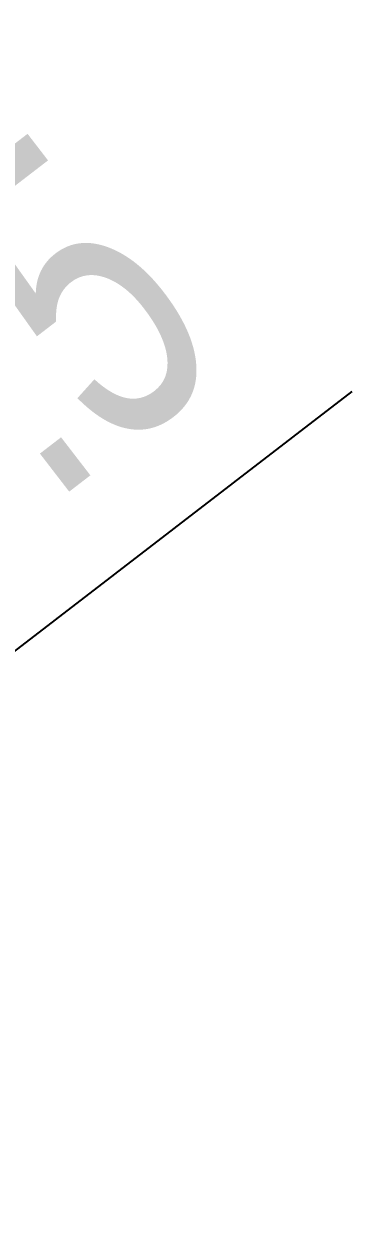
# Model space of a CAD drawing. Header units: millimetres. Extents: x 600342 to 600642, y 1312494 to 1312644.
# Drawn here: x 600530.6 to 600549.2, y 1312554.2 to 1312621.6 of the extents above; entities that cross this region are included whole.
import ezdxf

# ---------------------------------------------------------------- set-up
doc = ezdxf.new("R2010")
doc.units = ezdxf.units.MM
doc.header["$PDMODE"] = 3
doc.header["$PDSIZE"] = 0.2
doc.layers.get('0').update_dxf_attribs({"color": 1, "linetype": 'CONTINUOUS', "lineweight": 100})
doc.layers.get('Defpoints').update_dxf_attribs({"linetype": 'CONTINUOUS'})
doc.styles.get("Standard").update_dxf_attribs({"font": 'arial.ttf', "width": 0.65})
doc.dimstyles.new('ISO-25', dxfattribs={"dimtxt": 2.5, "dimasz": 2.5, "dimexe": 1.25, "dimexo": 0.625, "dimtad": 1, "dimtxsty": 'Standard', "dimcen": 2.5, "dimadec": 0, "dimazin": 0, "dimtfac": 1, "dimtmove": 0, "dimatfit": 3, "dimfxl": 1, "dimarcsym": 0})

# ---------------------------------------------------------------- blocks, each defined once
blk = doc.blocks.new('*D2')
at = {"color": 6, "lineweight": -2, "transparency": 16777216}
for p, q in [((600516.846, 1312575.887), (600549.171, 1312600.773)), ((600508.862, 1312569.866), (600502.822, 1312577.71)), ((600504.489, 1312566.499), (600498.45, 1312574.344)), ((600504.55, 1312566.42), (600508.923, 1312569.786)), ((600496.626, 1312560.32), (600488.702, 1312554.219))]:
    blk.add_line(p, q, dxfattribs=at)
at = {"color": 6, "transparency": 16777216}
for points in [[(600515.83, 1312577.207), (600517.863, 1312574.566), (600508.923, 1312569.786)], [(600495.609, 1312561.64), (600497.643, 1312558.999), (600504.55, 1312566.42)]]:
    blk.add_solid(points, dxfattribs=at)
at = {"layer": 'Defpoints', "color": 0, "transparency": 16777216}
for p in [(600508.923, 1312569.786, 361.821), (600508.923, 1312569.786), (600504.55, 1312566.42)]:
    blk.add_point(p, dxfattribs=at)
at = {"color": 3, "transparency": 16777216, "insert": (600528.492, 1312602.393), "char_height": 17.5, "attachment_point": 5, "rotation": 37.59167}
blk.add_mtext('5.5', dxfattribs=at)

msp = doc.modelspace()

# ---------------------------------------------------------------- dimensions: what is measured, and where the dimension line sits
dim = msp.add_aligned_dim(p1=(600504.55, 1312566.42), p2=(600508.923, 1312569.786, 361.821), distance=0, dimstyle='ISO-25', override={"dimscale": 0.05, "dimtxt": 350, "dimasz": 200, "dimexe": 200, "dimexo": 2, "dimgap": 100, "dimdec": 1, "dimdsep": 46, "dimclrd": 6, "dimclre": 6, "dimclrt": 3, "dimtdec": 1})
dim.commit()
dim.dimension.update_dxf_attribs({"geometry": '*D2', "text_midpoint": (600528.492, 1312602.393)})

doc.saveas('drawing.dxf')
